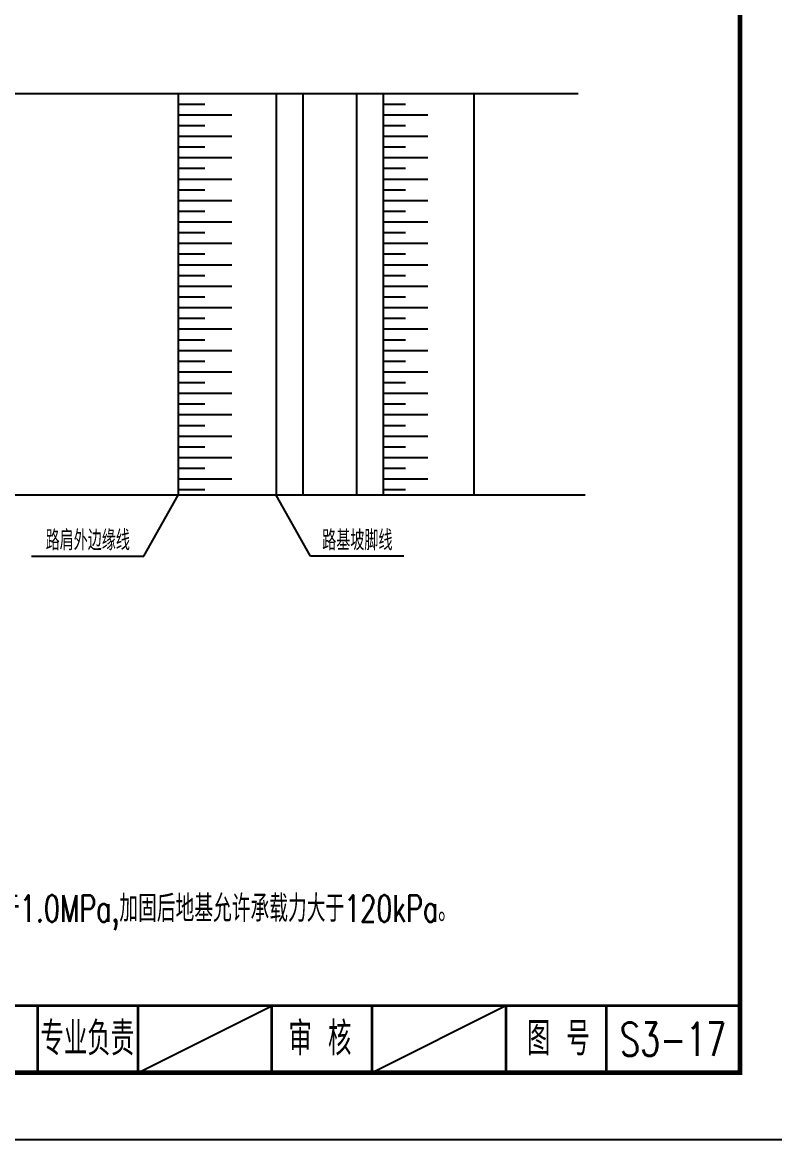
# Model space of a CAD drawing. Extents: x 216 to 3576, y 696 to 993.
# Drawn here: x 518.7 to 631.2, y 695.5 to 862.4 of the extents above; entities that cross this region are included whole.
import ezdxf
from ezdxf.enums import TextEntityAlignment as Align

# ---------------------------------------------------------------- set-up
doc = ezdxf.new("R2010")
doc.units = 0
doc.header["$LTSCALE"] = 5
doc.layers.get('0').update_dxf_attribs({"linetype": 'CONTINUOUS'})
for name, color, linetype in [('图框', 7, 'CONTINUOUS'), ('尺寸标注', 4, 'CONTINUOUS'), ('文字', 7, 'CONTINUOUS'), ('文字字符', 7, 'CONTINUOUS'), ('示坡线', 100, 'CONTINUOUS'), ('道路结构', 7, 'CONTINUOUS'), ('页码', 3, 'CONTINUOUS')]:
    doc.layers.add(name, color=color, linetype=linetype)
doc.styles.get("Standard").update_dxf_attribs({"font": 'simplex1.shx', "width": 0.7, "bigfont": 'hztxt.shx'})

# ---------------------------------------------------------------- blocks, each defined once
blk = doc.blocks.new('series')
at = {"width": 0.75}
for tag, height, p in [('页码', 4, (-35, -19)), ('图名', 5, (-220, -282)), ('图号', 5, (-20, -282))]:
    blk.add_attdef(tag, text='', height=height, dxfattribs=at).set_placement(p, align=Align.MIDDLE_CENTER)
blk = doc.blocks.new('123')
at = {"color": 7}
blk.add_lwpolyline([(635.99, 695.53), (635.99, 992.53), (215.99, 992.53), (215.99, 695.53)], close=True, dxfattribs=at)

msp = doc.modelspace()

# ---------------------------------------------------------------- linework, layer by layer
for p, q in [((556.66722, 851.7879), (556.66722, 791.7879)), ((560.66722, 851.7879), (560.66722, 791.7879)), ((568.65472, 851.7879), (568.65472, 791.7879)), ((572.65472, 851.7879), (572.65472, 791.7879)), ((586.22468, 851.7879), (586.22468, 791.7879))]:
    msp.add_line(p, q)
at = {"color": 2}
for p, q in [((536.89611, 782.68364), (542.01933, 791.7879)), ((561.79044, 782.68364), (556.66722, 791.7879)), ((520.08625, 782.68364), (536.89611, 782.68364)), ((575.7669, 782.68364), (561.79044, 782.68364))]:
    msp.add_line(p, q, dxfattribs=at)
at = {"layer": '图框'}
for p, q in [((535.99162, 705.52876), (555.99162, 715.52876)), ((590.99162, 715.52876), (570.99162, 705.52876))]:
    msp.add_line(p, q, dxfattribs=at)
for points, const_width in [([(625.99162, 982.52876), (245.99162, 982.52876), (245.99162, 705.52876), (625.99162, 705.52876), (625.99162, 982.52876)], 0.7), ([(245.99162, 715.52876), (625.99162, 715.52876)], 0.4), ([(520.99162, 705.52876), (520.99162, 715.52876)], 0.4), ([(520.99162, 705.52876), (520.99162, 715.52876)], 0.4), ([(535.99162, 705.52876), (535.99162, 715.52876)], 0.4), ([(555.99162, 705.52876), (555.99162, 715.52876)], 0.4), ([(570.99162, 705.52876), (570.99162, 715.52876)], 0.4), ([(590.99162, 705.52876), (590.99162, 715.52876)], 0.4), ([(605.99162, 705.52876), (605.99162, 715.52876)], 0.4)]:
    msp.add_lwpolyline(points, dxfattribs=dict(at, const_width=const_width))
at = {"layer": '示坡线'}
for p, q in [((542.01933, 850.23532), (546.01933, 850.23532)), ((572.65472, 850.23532), (575.98952, 850.23532)), ((542.01933, 848.63532), (550.01933, 848.63532)), ((572.65472, 848.63532), (579.32431, 848.63532)), ((542.01933, 847.03532), (546.01933, 847.03532)), ((572.65472, 847.03532), (575.98952, 847.03532)), ((542.01933, 845.43532), (550.01933, 845.43532)), ((572.65472, 845.43532), (579.32431, 845.43532)), ((542.01933, 843.83532), (546.01933, 843.83532)), ((572.65472, 843.83532), (575.98952, 843.83532)), ((542.01933, 842.23532), (550.01933, 842.23532)), ((572.65472, 842.23532), (579.32431, 842.23532)), ((542.01933, 840.63532), (546.01933, 840.63532)), ((572.65472, 840.63532), (575.98952, 840.63532)), ((542.01933, 839.03532), (550.01933, 839.03532)), ((572.65472, 839.03532), (579.32431, 839.03532)), ((542.01933, 837.43532), (546.01933, 837.43532)), ((572.65472, 837.43532), (575.98952, 837.43532)), ((542.01933, 835.83532), (550.01933, 835.83532)), ((572.65472, 835.83532), (579.32431, 835.83532)), ((542.01933, 834.23532), (546.01933, 834.23532)), ((572.65472, 834.23532), (575.98952, 834.23532)), ((542.01933, 832.63532), (550.01933, 832.63532)), ((572.65472, 832.63532), (579.32431, 832.63532)), ((542.01933, 831.03532), (546.01933, 831.03532)), ((572.65472, 831.03532), (575.98952, 831.03532)), ((542.01933, 829.43532), (550.01933, 829.43532)), ((572.65472, 829.43532), (579.32431, 829.43532)), ((542.01933, 827.83532), (546.01933, 827.83532)), ((542.01933, 826.23532), (550.01933, 826.23532)), ((572.65472, 827.83532), (575.98952, 827.83532)), ((572.65472, 826.23532), (579.32431, 826.23532)), ((542.01933, 824.63532), (546.01933, 824.63532)), ((572.65472, 824.63532), (575.98952, 824.63532)), ((542.01933, 823.03532), (550.01933, 823.03532)), ((572.65472, 823.03532), (579.32431, 823.03532)), ((542.01933, 821.43532), (546.01933, 821.43532)), ((572.65472, 821.43532), (575.98952, 821.43532)), ((542.01933, 819.83532), (550.01933, 819.83532)), ((572.65472, 819.83532), (579.32431, 819.83532)), ((542.01933, 818.23532), (546.01933, 818.23532)), ((572.65472, 818.23532), (575.98952, 818.23532)), ((542.01933, 816.63532), (550.01933, 816.63532)), ((572.65472, 816.63532), (579.32431, 816.63532)), ((542.01933, 815.03532), (546.01933, 815.03532)), ((572.65472, 815.03532), (575.98952, 815.03532)), ((542.01933, 813.43532), (550.01933, 813.43532)), ((572.65472, 813.43532), (579.32431, 813.43532)), ((542.01933, 811.83532), (546.01933, 811.83532)), ((572.65472, 811.83532), (575.98952, 811.83532)), ((542.01933, 810.23532), (550.01933, 810.23532)), ((572.65472, 810.23532), (579.32431, 810.23532)), ((542.01933, 808.63532), (546.01933, 808.63532)), ((572.65472, 808.63532), (575.98952, 808.63532)), ((542.01933, 807.03532), (550.01933, 807.03532)), ((572.65472, 807.03532), (579.32431, 807.03532)), ((542.01933, 805.43532), (546.01933, 805.43532)), ((572.65472, 805.43532), (575.98952, 805.43532)), ((542.01933, 803.83532), (550.01933, 803.83532)), ((572.65472, 803.83532), (579.32431, 803.83532)), ((542.01933, 802.23532), (546.01933, 802.23532)), ((572.65472, 802.23532), (575.98952, 802.23532)), ((542.01933, 800.63532), (550.01933, 800.63532)), ((572.65472, 800.63532), (579.32431, 800.63532)), ((542.01933, 799.03532), (546.01933, 799.03532)), ((572.65472, 799.03532), (575.98952, 799.03532)), ((542.01933, 797.43532), (550.01933, 797.43532)), ((572.65472, 797.43532), (579.32431, 797.43532)), ((542.01933, 795.83532), (546.01933, 795.83532)), ((572.65472, 795.83532), (575.98952, 795.83532)), ((542.01933, 794.23532), (550.01933, 794.23532)), ((572.65472, 794.23532), (579.32431, 794.23532)), ((542.01933, 792.63532), (546.01933, 792.63532)), ((572.65472, 792.63532), (575.98952, 792.63532))]:
    msp.add_line(p, q, dxfattribs=at)
at = {"layer": '道路结构'}
msp.add_line((542.01933, 851.7879), (542.01933, 791.7879), dxfattribs=at)
at = {"layer": '页码', "color": 3}
for points in [[(257.82374, 851.78965), (406.96495, 851.78965), (406.96495, 853.20398), (410.09085, 850.37531), (410.09085, 851.78965), (454.17419, 851.78965), (454.17419, 850.37531), (457.30008, 853.20398), (457.30008, 851.78965), (601.80913, 851.78965)], [(602.83752, 791.78965), (457.30008, 791.78965), (457.30008, 793.20398), (454.17419, 790.37531), (454.17419, 791.78965), (410.09085, 791.78965), (410.09085, 790.37531), (406.96495, 793.20398), (406.96495, 791.78965), (257.82374, 791.78965)]]:
    msp.add_lwpolyline(points, dxfattribs=at)

# ---------------------------------------------------------------- block references
at = {"layer": '图框'}
ref = msp.add_blockref('series', (635.99162, 992.52876), dxfattribs=at)
ref.add_attrib('图号', 'S3-17', dxfattribs={"layer": '0', "height": 5, "width": 0.7}).set_placement((615.99162, 710.52876), align=Align.MIDDLE_CENTER)
at = {"layer": '尺寸标注'}
msp.add_blockref('123', (0, 0), dxfattribs=at)

# ---------------------------------------------------------------- texts
at = {"layer": '图框', "width": 0.7}
for s, p in [('专业负责', (528.43795, 710.62335)), ('审 核', (563.21175, 710.62335)), ('图 号', (598.83092, 710.62335))]:
    msp.add_text(s, height=5, dxfattribs=at).set_placement(p, align=Align.MIDDLE_CENTER)
at = {"layer": '文字', "width": 0.7}
for s, p in [('路肩外边缘线', (522.20426, 785.06471)), ('路基坡脚线', (563.54617, 785.06471))]:
    msp.add_text(s, height=3, dxfattribs=at).set_placement(p, align=Align.MIDDLE_LEFT)
at = {"layer": '文字字符', "width": 0.7}
msp.add_text(' 5、水泥搅拌桩采用二次搅拌工艺施工，水泥用425号水泥，水泥掺入量暂定为55kg/m。桩身强度（28天龄期）不小于1.0MPa,加固后地基允许承载力大于120kPa。                                ', height=4, dxfattribs=at).set_placement((360.66745, 728.0576))

doc.saveas('drawing.dxf')
